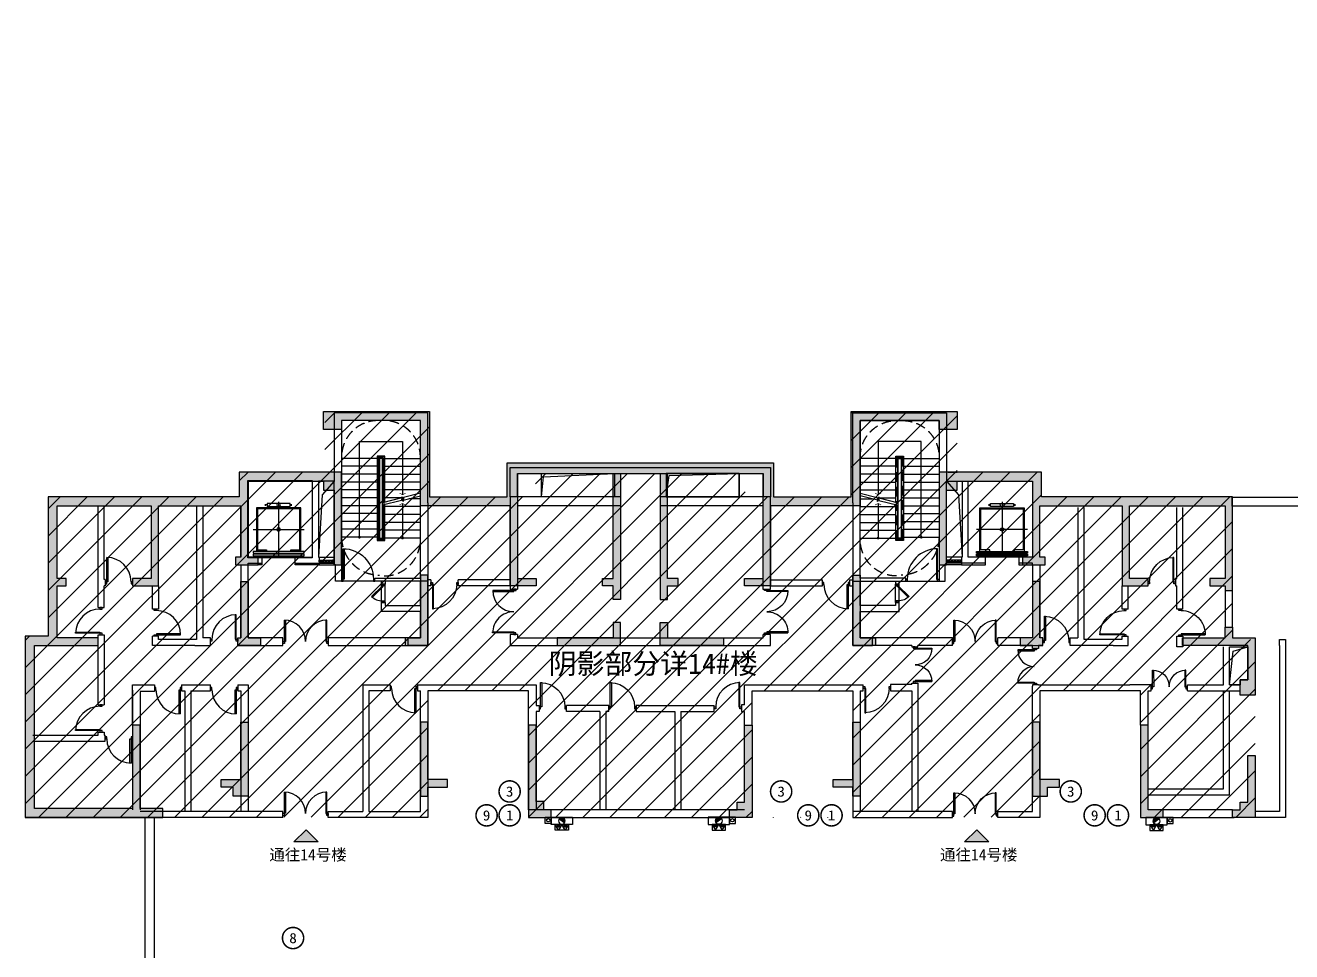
# Model space of a CAD drawing. Header units: millimetres. Extents: x -248992 to 1906102, y -24098 to 332602.
# Drawn here: x 745312 to 787112, y 196225 to 226800 of the extents above; entities that cross this region are included whole.
import ezdxf
from ezdxf.enums import TextEntityAlignment as Align

# ---------------------------------------------------------------- set-up
doc = ezdxf.new("R2010")
doc.units = ezdxf.units.MM
doc.header["$LTSCALE"] = 100
doc.linetypes.add('X-CORE-BF$0$HIDDEN2', pattern=[4.7625, 3.175, -1.5875])
doc.linetypes.add('X-CORE-BF$0$XG-14CORE-SF$0$X1-CORE-SF$0$HIDDEN2', pattern=[4.7625, 3.175, -1.5875])
for name, color, linetype in [('-ACO-TTLB', 153, 'Continuous'), ('14-HW-B1F$0$S-HATCH-S', 252, 'Continuous'), ('14-HW-B1F$0$xref(dwg引用图层)', 7, 'Continuous'), ('A-HATCH', 251, 'Continuous'), ('A-ROOM-IDEN', 31, 'Continuous'), ('A-WIND-IDEN', 244, 'Continuous'), ('A6-W-B1$0$S-WALL-S', 4, 'Continuous'), ('DIANJING$0$A-DOOR', 190, 'Continuous'), ('DIANJING$0$A-WALL', 2, 'Continuous'), ('DIANJING$0$XU-CORE-SF$0$XU-CORE-SF$0$A-STAIR', 142, 'Continuous'), ('TP-DK-1(xhs)$0$P-J-DIM-L', 70, 'Continuous'), ('TP-DK-1(xhs)$0$P-X-L', 240, 'Continuous'), ('TP-DK-1(xhs)$0$P-X-M', 2, 'Continuous'), ('TP-DK-1(xhs)$0$P-X-X', 1, 'Continuous'), ('X-BF-14$0$A-WALL', 2, 'Continuous'), ('X-BF-14$0$xref(dwg引用图层)', 7, 'Continuous'), ('X-BF-14$0$XU-CORE-1F-N$0$A-DOOR', 190, 'Continuous'), ('X-BF-14$0$XU-CORE-SF$0$A-DOOR', 190, 'Continuous'), ('X-BF-14$0$XU-CORE-SF$0$XU-CORE-SF$0$A-SILL', 135, 'Continuous'), ('X-CORE-BF$0$A-HOLE-FLOR', 242, 'Continuous'), ('X-CORE-BF$0$A-INDEX', 134, 'Continuous'), ('X-CORE-BF$0$A-RAIL', 55, 'Continuous'), ('X-CORE-BF$0$A-STAIR', 142, 'Continuous'), ('X-CORE-BF$0$A-WALL', 2, 'Continuous'), ('X-CORE-BF$0$XU-CORE-28F-1F$0$A-STAIR', 142, 'Continuous'), ('X-CORE-BF$0$XU-CORE-SF$0$A-EVTR', 193, 'Continuous'), ('X-CORE-BF$0$XU-CORE-SF$0$XU-CORE-SF$0$A-DOOR', 190, 'Continuous'), ('X-CORE-BF$0$XU-CORE-SF$0$XU-CORE-SF$0$A-SILL', 135, 'Continuous'), ('X-CORE-BF$0$XU-CORE-SF$0$XU-CORE-SF$0$A-STAIR', 142, 'Continuous'), ('X-CORE-BF$0$XU-CORE-SF$0$XU-CORE-SF$0$A-WIND', 126, 'Continuous'), ('xref(dwg引用图层)', 7, 'Continuous')]:
    doc.layers.add(name, color=color, linetype=linetype)
doc.layers.add('LVTRY', color=6, linetype='Continuous', lineweight=18)
doc.layers.add('PUB_TEXT', color=7, linetype='Continuous', lineweight=15)
doc.layers.add('X-CORE-BF$0$XG-14CORE-SF$0$X1-CORE-SF$0$-ACO-PLTW', color=220, linetype='X-CORE-BF$0$XG-14CORE-SF$0$X1-CORE-SF$0$HIDDEN2', plot=False)
doc.styles.add('-黑体', font='simhei.ttf')
doc.styles.add('华文细黑', font='STXIHEI.TTF')

# ---------------------------------------------------------------- blocks, each defined once
blk = doc.blocks.new('*U255')
at = {"linetype": 'ByBlock', "lineweight": -2}
for points in [[(86, 735), (85, 35), (50, 35), (51, 735)], [(1416, 734), (1415, 34), (1450, 34), (1451, 734)], [(0, 35), (50, 35), (50, -35), (0, -35)], [(1450, 34), (1500, 34), (1500, -36), (1450, -36)]]:
    blk.add_lwpolyline(points, close=True, dxfattribs=at)
for centre, start, end in [((50, 35), 359.9503, 89.9503), ((1450, 34), 89.9503, 179.9503)]:
    blk.add_arc(centre, 700, start, end, dxfattribs=at)
blk = doc.blocks.new('*U256')
at = {"color": 0, "linetype": 'ByBlock', "lineweight": -2}
for points in [[(-900, -35), (-850, -35), (-850, 35), (-900, 35)], [(-50, -35), (0, -35), (0, 35), (-50, 35)], [(-85, -835), (-85, -35), (-50, -35), (-50, -835)]]:
    blk.add_lwpolyline(points, close=True, dxfattribs=at)
blk.add_arc((-50, -35), 800, 180, 270, dxfattribs=at)
blk = doc.blocks.new('*U252')
at = {"color": 0, "linetype": 'ByBlock', "lineweight": -2}
for points in [[(-85, 835), (-85, 35), (-50, 35), (-50, 835)], [(-900, 35), (-850, 35), (-850, -35), (-900, -35)], [(-50, 35), (0, 35), (0, -35), (-50, -35)]]:
    blk.add_lwpolyline(points, close=True, dxfattribs=at)
blk.add_arc((-50, 35), 800, 90, 180, dxfattribs=at)
blk = doc.blocks.new('X-CORE-BF$0$XU-CORE-SF$0$A-EVTR-a')
for p, q in [((-430, 1700), (-430, 1750)), ((-380, 1725), (-430, 1725)), ((0, 1825), (0, 0)), ((380, 1725), (430, 1725)), ((430, 1700), (430, 1750)), ((844, 915), (-844, 915)), ((550, 0), (-550, 0))]:
    blk.add_line(p, q)
for points in [[(-380, 1775), (380, 1775), (380, 1675), (-380, 1675)], [(844, 190), (844, 130), (-844, 130), (-844, 190)], [(844, 100), (844, 40), (-844, 40), (-844, 100)]]:
    blk.add_lwpolyline(points, close=True)
for points in [[(-731, 190), (-731, 1625), (731, 1625), (731, 190)], [(-700, 245), (-700, 1595), (700, 1595), (700, 245)], [(-400, 245), (-700, 245)], [(-400, 190), (-400, 245)], [(700, 245), (400, 245)], [(400, 245), (400, 190)]]:
    blk.add_lwpolyline(points)
blk.add_circle((0, 1725), 60)
blk.add_ellipse((0, 915), major_axis=(-60.1, 0), ratio=0.918919, start_param=-1.570796, end_param=4.712389)
blk = doc.blocks.new('*U236')
for p, q in [((-25, 0), (-25, 490)), ((25, 0), (25, 490))]:
    blk.add_line(p, q)
for points in [[(25, 490), (-25, 490), (-25, 440), (25, 440)], [(25, 490), (-25, 490), (-25, 440), (25, 440)], [(22, 487), (-22, 487), (-22, 443), (22, 443)], [(22, 487), (-22, 487), (-22, 443), (22, 443)], [(16, 395), (13, 395), (13, 399), (-16, 445), (-16, 450), (-13, 450), (-13, 446), (16, 400), (16, 395)], [(25, 0), (-25, 0), (-25, 50), (25, 50)], [(25, 0), (-25, 0), (-25, 50), (25, 50)], [(22, 3), (-22, 3), (-22, 47), (22, 47)], [(22, 3), (-22, 3), (-22, 47), (22, 47)], [(16, 295), (13, 295), (13, 299), (-16, 345), (-16, 350), (-13, 350), (-13, 346), (16, 300), (16, 295)], [(16, 195), (13, 195), (13, 199), (-16, 245), (-16, 250), (-13, 250), (-13, 246), (16, 200), (16, 195)], [(16, 95), (13, 95), (13, 99), (-16, 145), (-16, 150), (-13, 150), (-13, 146), (16, 100), (16, 95)]]:
    blk.add_lwpolyline(points, close=True)
blk = doc.blocks.new('*U237')
at = {"color": 0, "linetype": 'ByBlock', "lineweight": -2}
for points in [[(-85, 1035), (-85, 35), (-50, 35), (-50, 1035)], [(-1100, 35), (-1050, 35), (-1050, -35), (-1100, -35)], [(-50, 35), (0, 35), (0, -35), (-50, -35)]]:
    blk.add_lwpolyline(points, close=True, dxfattribs=at)
blk.add_arc((-50, 35), 1000, 90, 180, dxfattribs=at)
blk = doc.blocks.new('*U234')
blk.add_line((0, 1146), (0, 0))
at = {"const_width": 20}
blk.add_lwpolyline([(-103, 1092), (0, 1146), (103, 1092)], dxfattribs=at)
at = {"const_width": 45}
blk.add_lwpolyline([(-6, -22, 1), (6, 22, 1)], format="xyb", close=True, dxfattribs=at)
blk = doc.blocks.new('*U235')
blk.add_lwpolyline([(0, 0), (0, 3158), (1425, 3158), (1425, 1402)])
at = {"const_width": 20}
blk.add_lwpolyline([(1528, 1456), (1425, 1402), (1322, 1456)], dxfattribs=at)
at = {"const_width": 45}
blk.add_lwpolyline([(-6, -22, 1), (6, 22, 1)], format="xyb", close=True, dxfattribs=at)
blk = doc.blocks.new('X-CORE-BF')
at = {"layer": 'X-CORE-BF$0$A-HOLE-FLOR'}
blk.add_lwpolyline([(10090, 11610), (9693, 11157), (9580, 9100)], dxfattribs=at)
at = {"layer": 'X-CORE-BF$0$A-INDEX'}
for points in [[(12940, 11208), (12380, 11068), (12371, 10942), (12332, 11097), (12322, 10971), (11690, 10813)], [(12329, 11055), (11690, 10896)], [(12374, 10984), (12940, 11126)]]:
    blk.add_lwpolyline(points, dxfattribs=at)
at = {"layer": 'X-CORE-BF$0$A-RAIL'}
for points in [[(11765, 10914), (11765, 12435), (11515, 12435), (11515, 9655), (11765, 9655), (11765, 10832)], [(11715, 10819), (11715, 9705), (11565, 9705), (11565, 12385), (11715, 12385), (11715, 10902)]]:
    blk.add_lwpolyline(points, dxfattribs=at)
at = {"layer": 'X-CORE-BF$0$A-STAIR'}
blk.add_lwpolyline([(11590, 12360), (11590, 9730), (11690, 9730), (11690, 12360)], close=True, dxfattribs=at)
at = {"layer": 'X-CORE-BF$0$A-STAIR', "linetype": 'X-CORE-BF$0$HIDDEN2'}
for centre, radius, start, end in [((11540, 12410), 1200, 89.7585, 182.388), ((11740, 12410), 1200, 357.612, 90.2415), ((11590, 9760), 1250, 180, 270), ((11740, 9680), 1200, 270, 1.6924)]:
    blk.add_arc(centre, radius, start, end, dxfattribs=at)
at = {"layer": 'X-CORE-BF$0$A-WALL'}
for p, q in [((12940, 13610), (10340, 13610)), ((10340, 13610), (10340, 8410)), ((12940, 8410), (12940, 13610)), ((9380, 11610), (7260, 11610)), ((7260, 11610), (7260, 9100)), ((9380, 9100), (9380, 11610)), ((10090, 11610), (9580, 11610)), ((9580, 11610), (9580, 9100)), ((10090, 9100), (10090, 11610)), ((13190, 10890), (13190, 8310)), ((7260, 9100), (7710, 9100)), ((7710, 8850), (7583, 8850)), ((7710, 9100), (7710, 8850)), ((8810, 8850), (8810, 9100)), ((8810, 9100), (9380, 9100)), ((9600, 8850), (8810, 8850)), ((9580, 9100), (9600, 9100)), ((9600, 9100), (9600, 8850)), ((10090, 8850), (10090, 9100)), ((10090, 9100), (10090, 9100)), ((10140, 8850), (10090, 8850)), ((10140, 8310), (10140, 8850)), ((10340, 8410), (10340, 8410)), ((10340, 8410), (10340, 8310)), ((11440, 8310), (11440, 8410)), ((11440, 8410), (12940, 8410)), ((13190, 8510), (13190, 8510)), ((13190, 8510), (13190, 8310)), ((10340, 8310), (10140, 8310)), ((11660, 8310), (11440, 8310)), ((11780, 8310), (11660, 8310)), ((11660, 8310), (11660, 8310)), ((13190, 8310), (11780, 8310)), ((11780, 8310), (11780, 8310))]:
    blk.add_line(p, q, dxfattribs=at)
for points in [[(13190, 10890), (13190, 13860), (10090, 13860), (10090, 11610)], [(7010, 9100), (7010, 10790)]]:
    blk.add_lwpolyline(points, dxfattribs=at)
at = {"layer": 'X-CORE-BF$0$XG-14CORE-SF$0$X1-CORE-SF$0$-ACO-PLTW'}
blk.add_lwpolyline([(11740, 12410), (11540, 12410), (11540, 9680), (11740, 9680)], close=True, dxfattribs=at)
at = {"layer": 'X-CORE-BF$0$XU-CORE-28F-1F$0$A-STAIR'}
for p, q in [((11715, 11580), (11690, 11580)), ((11715, 11320), (11690, 11320)), ((12940, 11580), (11765, 11580)), ((12940, 11320), (11765, 11320)), ((11715, 11060), (11690, 11060)), ((12329, 11060), (11765, 11060)), ((12380, 11060), (12341, 11060)), ((12940, 11030), (12557, 11030)), ((11715, 10770), (11690, 10770)), ((11715, 10510), (11690, 10510)), ((12940, 10770), (11765, 10770)), ((12940, 10510), (11765, 10510)), ((11715, 10250), (11690, 10250)), ((12940, 10250), (11765, 10250)), ((11715, 9990), (11690, 9990)), ((11715, 9730), (11690, 9730)), ((12940, 9990), (11765, 9990)), ((12940, 9730), (11765, 9730))]:
    blk.add_line(p, q, dxfattribs=at)
for points in [[(11515, 12360), (10340, 12360)], [(11590, 12360), (11565, 12360)], [(11690, 12360), (11715, 12360)], [(11765, 12360), (12940, 12360)], [(11515, 12100), (10340, 12100)], [(11515, 11840), (10340, 11840)], [(11590, 12100), (11565, 12100)], [(11590, 11840), (11565, 11840)], [(11690, 12100), (11715, 12100)], [(11690, 11840), (11715, 11840)], [(11765, 12100), (12940, 12100)], [(11765, 11840), (12940, 11840)], [(11515, 11580), (10340, 11580)], [(11515, 11320), (10340, 11320)], [(11590, 11580), (11565, 11580)], [(11590, 11320), (11565, 11320)], [(11515, 11060), (10340, 11060)], [(11590, 11060), (11565, 11060)], [(11515, 10800), (10340, 10800)], [(11515, 10540), (10340, 10540)], [(11590, 10800), (11565, 10800)], [(11590, 10540), (11565, 10540)], [(11515, 10280), (10340, 10280)], [(11590, 10280), (11565, 10280)], [(11515, 10020), (10340, 10020)], [(11515, 9760), (10340, 9760)], [(11590, 10020), (11565, 10020)], [(11590, 9760), (11565, 9760)]]:
    blk.add_lwpolyline(points, dxfattribs=at)
at = {"layer": 'X-CORE-BF$0$XU-CORE-SF$0$XU-CORE-SF$0$A-SILL'}
for points in [[(9600, 9100), (10090, 9100)], [(9600, 8850), (10090, 8850)]]:
    blk.add_lwpolyline(points, dxfattribs=at)
at = {"layer": 'X-CORE-BF$0$XU-CORE-SF$0$XU-CORE-SF$0$A-STAIR'}
blk.add_lwpolyline([(11440, 8310), (10340, 8310)], dxfattribs=at)
at = {"layer": 'X-CORE-BF$0$A-INDEX'}
blk.add_blockref('*U235', (10927, 9760), dxfattribs=at)
at = {"layer": 'X-CORE-BF$0$A-INDEX', "xscale": -1}
blk.add_blockref('*U234', (12352, 9730), dxfattribs=at)
at = {"layer": 'X-CORE-BF$0$XU-CORE-SF$0$A-EVTR', "xscale": -1}
blk.add_blockref('X-CORE-BF$0$XU-CORE-SF$0$A-EVTR-a', (8260, 9100), dxfattribs=at)
at = {"layer": 'X-CORE-BF$0$XU-CORE-SF$0$XU-CORE-SF$0$A-DOOR', "extrusion": (0, 0, -1), "zscale": -1}
blk.add_blockref('*U237', (-10340, 8345), dxfattribs=at)
at = {"layer": 'X-CORE-BF$0$XU-CORE-SF$0$XU-CORE-SF$0$A-WIND', "rotation": 270}
blk.add_blockref('*U236', (9600, 8973), dxfattribs=at)
blk = doc.blocks.new('*U253')
at = {"linetype": 'ByBlock', "lineweight": -2}
for points in [[(0, -35), (50, -35), (50, 35), (0, 35)], [(1450, -36), (1500, -36), (1500, 34), (1450, 34)], [(84, -735), (85, -35), (50, -35), (49, -735)], [(1414, -736), (1415, -36), (1450, -36), (1449, -736)]]:
    blk.add_lwpolyline(points, close=True, dxfattribs=at)
for centre, start, end in [((50, -35), 269.9503, 359.9503), ((1450, -36), 179.9503, 269.9503)]:
    blk.add_arc(centre, 700, start, end, dxfattribs=at)
blk = doc.blocks.new('*U254')
at = {"color": 0, "linetype": 'ByBlock', "lineweight": -2}
for points in [[(-900, -35), (-850, -35), (-850, 35), (-900, 35)], [(-50, -35), (0, -35), (0, 35), (-50, 35)], [(-85, -835), (-85, -35), (-50, -35), (-50, -835)]]:
    blk.add_lwpolyline(points, close=True, dxfattribs=at)
blk.add_arc((-50, -35), 800, 180, 270, dxfattribs=at)
blk = doc.blocks.new('*U258')
at = {"color": 0, "linetype": 'ByBlock', "lineweight": -2}
for points in [[(85, 835), (85, 35), (50, 35), (50, 835)], [(50, 35), (0, 35), (0, -35), (50, -35)], [(900, 35), (850, 35), (850, -35), (900, -35)]]:
    blk.add_lwpolyline(points, close=True, dxfattribs=at)
blk.add_arc((50, 35), 800, 360, 90, dxfattribs=at)
blk = doc.blocks.new('*U257')
at = {"linetype": 'ByBlock', "lineweight": -2}
for points in [[(86, 585), (85, 35), (50, 35), (51, 585)], [(1116, 584), (1115, 34), (1150, 34), (1151, 584)], [(0, 35), (50, 35), (50, -35), (0, -35)], [(1150, 34), (1200, 34), (1200, -36), (1150, -36)]]:
    blk.add_lwpolyline(points, close=True, dxfattribs=at)
for centre, start, end in [((50, 35), 359.9503, 89.9503), ((1150, 34), 89.9503, 179.9503)]:
    blk.add_arc(centre, 550, start, end, dxfattribs=at)
blk = doc.blocks.new('*U261')
at = {"linetype": 'ByBlock', "lineweight": -2}
for points in [[(-600, 35), (-550, 35), (-550, -35), (-600, -35)], [(-428, 364), (-75, 10), (-50, 35), (-404, 389)], [(-50, 35), (0, 35), (0, -35), (-50, -35)]]:
    blk.add_lwpolyline(points, close=True, dxfattribs=at)
blk.add_arc((-50, 35), 500, 135, 180, dxfattribs=at)
blk = doc.blocks.new('DIANJING')
at = {"layer": 'DIANJING$0$A-WALL'}
for p, q in [((13190, 8510), (13190, 8510)), ((13190, 8510), (13190, 6190)), ((11660, 8310), (11540, 8310)), ((11660, 8210), (11660, 8310)), ((11780, 8210), (11660, 8210)), ((12940, 8310), (11780, 8310)), ((11780, 8310), (11780, 8210)), ((12940, 7510), (12940, 8310)), ((11660, 7310), (11660, 7610)), ((11660, 7610), (11780, 7610)), ((11780, 7610), (11780, 7510)), ((11780, 7310), (11660, 7310)), ((11780, 7510), (12940, 7510)), ((12940, 7310), (11780, 7310)), ((11780, 7310), (11780, 7310)), ((12940, 6440), (12940, 7310)), ((12540, 6430), (12540, 6440)), ((12540, 6440), (12940, 6440)), ((12540, 6190), (12540, 6430)), ((12540, 6430), (12540, 6430)), ((13190, 6190), (12540, 6190))]:
    blk.add_line(p, q, dxfattribs=at)
at = {"layer": 'DIANJING$0$XU-CORE-SF$0$XU-CORE-SF$0$A-STAIR'}
for points in [[(11660, 7610), (11660, 8210)], [(11780, 7610), (11780, 8210)]]:
    blk.add_lwpolyline(points, dxfattribs=at)
at = {"layer": 'DIANJING$0$A-DOOR', "rotation": 90}
blk.add_blockref('*U261', (11720, 8210), dxfattribs=at)
blk = doc.blocks.new('X-BF-14')
at = {"layer": 'X-BF-14$0$A-WALL'}
for p, q in [((5555, 6389), (5492, 6389)), ((6010, 6440), (5755, 6440)), ((6010, 6190), (6010, 6440)), ((34845, 6390), (35808, 6390)), ((5492, 6190), (6010, 6190)), ((35808, 6190), (34390, 6190)), ((27560, 4693), (27560, 4890))]:
    blk.add_line(p, q, dxfattribs=at)
for points in [[(15900, 11090), (15900, 12060), (24500, 12060), (24500, 11090)], [(16150, 11090), (16150, 11860), (24250, 11860), (24250, 11090)], [(16940, 11090), (16940, 11860), (23460, 11860), (23460, 11090)], [(19550, 11090), (15900, 11090), (15900, 8050), (16151, 8050)], [(24249, 8050), (24500, 8050), (24500, 11090), (20850, 11090)], [(2300, 7440), (2300, 10790)], [(2500, 8360), (2500, 10790)], [(5555, 10790), (5555, 6389)], [(5755, 10790), (5755, 6440)], [(19550, 10790), (16150, 10790), (16150, 8050)], [(24250, 8050), (24250, 10790), (20850, 10790)], [(34645, 10740), (34645, 6440)], [(34845, 10740), (34845, 6390)], [(37910, 8400), (37910, 10740)], [(38110, 7390), (38110, 10740)], [(7010, 8850), (7010, 6440)], [(7010, 6190), (7010, 6190), (8400, 6190), (8400, 6440), (7260, 6440), (7260, 8850)], [(7260, 8850), (7260, 8900), (7710, 8900)], [(8810, 8900), (9600, 8900)], [(31590, 8900), (30800, 8900)], [(33140, 8850), (33140, 6440), (32000, 6440)], [(33140, 8850), (33140, 8900), (32690, 8900)], [(33390, 8850), (33390, 6440)], [(37860, 8400), (37860, 8150), (37910, 8150)], [(37860, 8400), (37910, 8400)], [(2540, 8360), (2540, 8160), (2500, 8160)], [(2540, 8360), (2500, 8360)], [(2500, 7440), (2500, 8160)], [(4300, 8150), (4300, 7390), (4100, 7390)], [(4100, 7390), (4100, 8150)], [(13290, 8350), (13190, 8350)], [(13290, 8350), (13290, 8150), (13190, 8150)], [(15900, 8150), (14190, 8150), (14190, 8350)], [(15900, 8350), (14190, 8350)], [(24500, 8150), (26210, 8150), (26210, 8350)], [(24500, 8350), (26210, 8350)], [(27110, 8350), (27110, 8150), (27210, 8150)], [(27110, 8350), (27210, 8350)], [(36300, 7390), (36100, 7390), (36100, 8150)], [(36300, 7390), (36300, 8150)], [(37910, 7390), (37910, 8150)], [(39500, 8000), (39500, 6790)], [(39750, 6790), (39750, 8000)], [(2300, 7440), (2500, 7440)], [(38110, 7390), (37910, 7390)], [(2300, 4230), (2300, 6540), (2500, 6540), (2500, 4230)], [(5492, 6389), (4300, 6389), (4300, 6490), (4100, 6490)], [(5492, 6190), (4100, 6190), (4100, 6490)], [(6910, 6190), (6910, 6440)], [(6910, 6440), (7010, 6440)], [(12540, 6440), (9900, 6440), (9900, 6190), (12540, 6190)], [(16150, 6550), (15900, 6550), (15900, 6190), (24500, 6190), (24500, 6550), (24250, 6550)], [(16150, 6550), (16150, 6440), (24250, 6440), (24250, 6550)], [(30499, 6440), (27860, 6440)], [(30499, 6190), (30499, 6440)], [(32000, 6190), (32000, 6440)], [(33490, 6440), (33390, 6440)], [(33490, 6190), (33490, 6440)], [(34390, 6190), (34390, 6440), (34645, 6440)], [(35808, 6390), (36100, 6390), (36100, 6490), (36300, 6490)], [(35808, 6190), (36300, 6190), (36300, 6490)], [(38110, 6140), (37910, 6140), (37910, 6490), (38110, 6490), (38110, 6140)], [(41300, 6180), (41300, 6380), (41500, 6380), (41500, 510), (40500, 510)], [(6910, 6190), (7060, 6190)], [(29160, 6190), (27860, 6190)], [(29160, 6190), (29160, 6143), (29360, 6143), (29360, 6190)], [(30499, 6190), (29360, 6190)], [(33140, 6190), (32000, 6190)], [(33340, 6190), (33340, 6090), (33140, 6090), (33140, 6190)], [(33490, 6190), (33340, 6190)], [(33390, 6190), (33390, 6190), (33340, 6190)], [(39450, 4890), (39450, 6140)], [(39650, 4890), (39650, 6140)], [(41300, 6180), (41300, 6180), (41300, 710), (40500, 710)], [(3440, 4890), (4160, 4890)], [(3440, 3560), (3440, 4890), (4160, 4890), (4160, 4670), (3690, 4670), (3690, 3560)], [(3440, 4710), (3440, 760)], [(3690, 4670), (3690, 760)], [(5060, 4890), (5060, 4690), (5160, 4690)], [(5060, 4890), (6010, 4890)], [(5160, 4690), (5160, 710)], [(5360, 4690), (6010, 4690), (6010, 4890)], [(5360, 4690), (5360, 710)], [(6910, 4890), (6910, 4690), (7010, 4690), (7010, 710)], [(6910, 4890), (7260, 4890), (7260, 710)], [(16510, 760), (16510, 4690), (13190, 4690), (13190, 510), (9900, 510), (9900, 710), (11040, 710)], [(11040, 4890), (11040, 710)], [(11040, 4890), (11940, 4890), (11940, 4690), (11239, 4690), (11239, 710)], [(11239, 710), (12940, 710), (12940, 4690)], [(12840, 4890), (12840, 4690), (12940, 4690)], [(12840, 4890), (16760, 4890), (16760, 4207), (16860, 4207), (16860, 4007), (16760, 4007), (16760, 760)], [(23640, 4223), (23640, 4890), (27560, 4890)], [(23890, 3560), (23890, 4693), (27210, 4693)], [(27210, 4693), (27210, 510), (30500, 510), (30500, 710), (27210, 710)], [(27460, 4693), (27460, 710)], [(27460, 4693), (27560, 4693)], [(29160, 4893), (28460, 4893), (28460, 4693), (29160, 4693), (29160, 710)], [(29160, 4893), (29160, 4943), (29360, 4943), (29360, 4893)], [(29360, 4893), (29360, 710)], [(36363, 4690), (36363, 4690), (33390, 4690), (33390, 510), (32000, 510), (32000, 710), (33140, 710), (33140, 4840)], [(33340, 4890), (33340, 4890), (33140, 4890), (33140, 4840)], [(33340, 4890), (36363, 4890)], [(36960, 3560), (36960, 4690), (37060, 4690), (37060, 4890), (36363, 4890), (36363, 4890)], [(36710, 4690), (36363, 4690)], [(36710, 3560), (36710, 4690)], [(36960, 1260), (39650, 1260), (39650, 4690)], [(36960, 1460), (39450, 1460), (39450, 4690)], [(38260, 4690), (38260, 4890), (39450, 4890)], [(38260, 4690), (40000, 4690)], [(39650, 4890), (40000, 4890)], [(2300, 4230), (2500, 4230)], [(19160, 4007), (19160, 4207), (17760, 4207)], [(18860, 4007), (17760, 4007), (17760, 4207)], [(20168, 4207), (20060, 4207), (20060, 4007)], [(20168, 4207), (22640, 4207)], [(21540, 4007), (22640, 4007), (22640, 4207)], [(23640, 4223), (23540, 4223), (23540, 4003), (23640, 4003)], [(18860, 4007), (18860, 760)], [(19060, 4007), (19060, 760)], [(19160, 4007), (19060, 4007)], [(20060, 4007), (21340, 4007)], [(21340, 4007), (21340, 760)], [(21540, 4007), (21540, 760)], [(23640, 3560), (23640, 4003)], [(150, 3230), (2300, 3230)], [(150, 3030), (2540, 3030), (2540, 3230)], [(2300, 3230), (2300, 3330), (2500, 3330), (2500, 3230)], [(2500, 3230), (2540, 3230)], [(8400, 510), (-100, 510)], [(8400, 510), (8400, 710), (3690, 710)], [(23640, 760), (16510, 760)], [(17260, 510), (23140, 510)], [(37460, 510), (39800, 510)], [(39750, 760), (37461, 760)]]:
    blk.add_lwpolyline(points, dxfattribs=at)
at = {"layer": 'X-BF-14$0$A-WALL', "color": 1, "linetype": 'ByBlock'}
for points in [[(16940, 11860), (19350, 11860), (19350, 11090), (16940, 11090)], [(23460, 11860), (21050, 11860), (21050, 11090), (23460, 11090)], [(39650, 6140), (40250, 6140), (40250, 5050), (40000, 5050), (40000, 4890), (39650, 4890)]]:
    blk.add_lwpolyline(points, close=True, dxfattribs=at)
for points in [[(16940, 11090), (17002, 11756), (19350, 11860)], [(21050, 11090), (21156, 11801), (23460, 11860)], [(39650, 4890), (39774, 5994), (40250, 6140)]]:
    blk.add_lwpolyline(points, dxfattribs=at)
at = {"layer": 'X-BF-14$0$XU-CORE-SF$0$XU-CORE-SF$0$A-SILL'}
for points in [[(9600, 8900), (10090, 8900)], [(30800, 8900), (30310, 8900)]]:
    blk.add_lwpolyline(points, dxfattribs=at)
at = {"layer": 'X-BF-14$0$xref(dwg引用图层)'}
for name in ['X-CORE-BF', 'DIANJING']:
    blk.add_blockref(name, (0, 0), dxfattribs=at)
at = {"layer": 'X-BF-14$0$xref(dwg引用图层)', "xscale": -1}
blk.add_blockref('X-CORE-BF', (40400, 0), dxfattribs=at)
at = {"layer": 'X-BF-14$0$xref(dwg引用图层)', "xscale": -1, "rotation": 359.9999996203618}
blk.add_blockref('DIANJING', (40400, 0), dxfattribs=at)
at = {"layer": 'X-BF-14$0$XU-CORE-1F-N$0$A-DOOR'}
for name, p, rotation in [('*U253', (16062, 8050), 269.9999975308039), ('*U257', (33240, 4890), 90)]:
    blk.add_blockref(name, p, dxfattribs=dict(at, rotation=rotation))
at = {"layer": 'X-BF-14$0$XU-CORE-1F-N$0$A-DOOR', "xscale": -1}
for name, p, rotation in [('*U253', (24338, 8050), 90), ('*U257', (29240, 4943), 270)]:
    blk.add_blockref(name, p, dxfattribs=dict(at, rotation=rotation))
at = {"layer": 'X-BF-14$0$XU-CORE-1F-N$0$A-DOOR'}
for p in [(8400, 6288), (8400, 611)]:
    blk.add_blockref('*U255', p, dxfattribs=at)
at = {"layer": 'X-BF-14$0$XU-CORE-1F-N$0$A-DOOR', "xscale": -1}
for name, p in [('*U255', (32000, 6288)), ('*U257', (38260, 4791)), ('*U255', (32000, 593))]:
    blk.add_blockref(name, p, dxfattribs=at)
at = {"layer": 'X-BF-14$0$XU-CORE-SF$0$A-DOOR', "extrusion": (0, 0, -1), "xscale": -1, "zscale": -1}
for name, p in [('*U258', (-2540, 8255)), ('*U254', (-27110, 8234)), ('*U252', (-6910, 6365)), ('*U256', (-5060, 4762)), ('*U256', (-6910, 4762)), ('*U256', (-12840, 4799)), ('*U252', (-23540, 4126)), ('*U256', (-3440, 3140))]:
    blk.add_blockref(name, p, dxfattribs=at)
at = {"layer": 'X-BF-14$0$XU-CORE-SF$0$A-DOOR', "extrusion": (0, 0, -1), "zscale": -1}
for name, p in [('*U258', (-37860, 8255)), ('*U254', (-13290, 8234)), ('*U252', (-33490, 6315)), ('*U252', (-16860, 4126)), ('*U252', (-19160, 4126)), ('*U256', (-27560, 4802))]:
    blk.add_blockref(name, p, dxfattribs=at)
at = {"layer": 'X-BF-14$0$XU-CORE-SF$0$A-DOOR', "extrusion": (0, 0, -1), "xscale": -1, "zscale": -1, "rotation": 90}
for name, p in [('*U256', (-2396, 6540)), ('*U252', (-4190, 6490)), ('*U256', (-2396, 3330))]:
    blk.add_blockref(name, p, dxfattribs=at)
at = {"layer": 'X-BF-14$0$XU-CORE-SF$0$A-DOOR', "extrusion": (0, 0, -1), "zscale": -1, "rotation": 270}
for name, p in [('*U252', (-36206, 6490)), ('*U256', (-38014, 6490))]:
    blk.add_blockref(name, p, dxfattribs=at)
blk = doc.blocks.new('14#-W-B1F')
at = {"color": 0, "linetype": 'ByBlock', "lineweight": -2}
for p, q in [((9740, 13910), (13240, 13910)), ((9740, 13310), (9740, 13910)), ((13240, 13910), (13240, 13295)), ((27160, 11090), (27160, 13910)), ((27160, 13910), (27460, 13910)), ((27460, 13910), (30660, 13910)), ((30660, 13910), (30660, 13310)), ((10340, 13610), (10340, 13310)), ((12940, 13610), (10340, 13610)), ((12940, 13510), (12940, 13610)), ((12940, 10790), (12940, 13510)), ((27460, 13610), (27460, 10790)), ((30060, 13610), (27460, 13610)), ((30060, 13310), (30060, 13610)), ((10340, 13310), (9740, 13310)), ((13240, 13295), (13240, 11090)), ((13240, 13295), (13240, 13295)), ((30660, 13310), (30060, 13310)), ((15800, 11090), (15800, 12210)), ((15800, 12210), (24600, 12210)), ((24600, 12210), (24600, 11090)), ((16150, 11860), (19300, 11860)), ((16150, 11860), (16150, 8400)), ((19300, 8400), (19300, 11860)), ((19550, 11860), (20850, 11860)), ((19550, 11860), (19550, 8150)), ((20850, 11860), (20850, 8150)), ((21100, 11860), (24250, 11860)), ((21100, 8400), (21100, 11860)), ((24250, 8400), (24250, 11860)), ((30360, 11910), (30660, 11910)), ((13240, 11090), (15450, 11090)), ((15450, 11090), (15800, 11090)), ((24600, 11090), (27160, 11090)), ((15900, 10790), (12940, 10790)), ((15900, 8150), (15900, 10790)), ((24500, 10790), (24500, 8150)), ((27460, 10790), (24500, 10790)), ((16150, 8400), (16760, 8400)), ((16760, 8400), (16760, 8150)), ((18950, 8400), (19300, 8400)), ((18950, 8150), (18950, 8400)), ((21450, 8400), (21100, 8400)), ((21450, 8150), (21450, 8400)), ((23640, 8400), (24250, 8400)), ((23640, 8150), (23640, 8400)), ((16760, 8150), (15900, 8150)), ((19300, 8150), (18950, 8150)), ((19300, 7700), (19300, 8150)), ((19550, 8150), (19550, 7700)), ((20850, 8150), (20850, 7700)), ((21100, 8150), (21450, 8150)), ((21100, 7700), (21100, 8150)), ((24500, 8150), (23640, 8150)), ((39750, 8150), (39750, 8150)), ((19550, 7700), (19300, 7700)), ((20850, 7700), (21100, 7700)), ((-50, 6490), (-50, 6490)), ((40300, 5050), (40300, 5050)), ((37200, 510), (37200, 510))]:
    blk.add_line(p, q, dxfattribs=at)
for points in [[(9740, 11610), (9740, 11310), (10090, 11310), (10090, 8850), (10340, 8850), (10340, 11910), (6960, 11910), (6960, 11090), (650, 11090), (650, 6490), (-100, 6490), (-100, 510), (4440, 510), (4440, 810), (3690, 810), (3690, 3560), (3440, 3560), (3440, 810), (200, 810), (200, 6190), (250, 6190), (250, 6190), (2300, 6190), (2300, 6440), (950, 6440), (950, 8150), (1250, 8150), (1250, 8400), (950, 8400), (950, 10790), (4050, 10790), (4050, 8400), (3440, 8400), (3440, 8150), (4300, 8150), (4300, 10790), (7010, 10790), (7010, 9100), (6833, 9100), (6833, 8850), (7583, 8850), (7583, 9100), (7260, 9100), (7260, 11610), (9740, 11610)], [(36350, 10790), (39500, 10790), (39500, 8400), (39000, 8400), (39000, 8150), (39500, 8150), (39500, 8000), (39750, 8000), (39750, 9250), (39750, 11090), (36350, 11090), (33440, 11090), (33440, 11910), (30060, 11910), (30060, 8850), (30310, 8850), (30310, 11310), (30660, 11310), (30660, 11610), (33140, 11610), (33140, 9100), (32817, 9100), (32817, 8850), (33340, 8850), (33567, 8850), (33567, 9100), (33390, 9100), (33390, 10790), (36100, 10790), (36100, 8150), (36960, 8150), (36960, 8400), (36350, 8400), (36350, 10790)], [(40500, 5050), (40500, 5050), (40500, 4550), (40000, 4550), (40000, 5050), (40250, 5050), (40250, 6190), (38100, 6190), (38100, 6440), (39500, 6440), (39500, 6790), (39750, 6790), (39750, 6440), (40500, 6440), (40500, 4740), (40500, 4740)], [(16510, 510), (17260, 510), (17260, 760), (17010, 760), (17010, 1035), (16760, 1035), (16760, 3560), (16510, 3560), (16510, 810)], [(27460, 1210), (27210, 1210), (27210, 1510), (26560, 1510), (26560, 1760), (27210, 1760), (27210, 3660), (27460, 3660), (27460, 1210)], [(40500, 2060), (40500, 560), (40500, 510), (39750, 510), (39750, 760), (40000, 760), (40000, 1010), (40250, 1010), (40250, 2560), (40500, 2560), (40500, 2060)], [(16510, 1035), (16510, 510), (17010, 510)], [(23890, 1010), (23891, 1010), (23891, 510), (23392, 510)], [(40500, 1010), (40500, 510), (40000, 510)]]:
    blk.add_lwpolyline(points, dxfattribs=at)
for points in [[(13190, 8510), (12940, 8510), (12940, 6440), (12440, 6440), (12440, 6190), (13190, 6190)], [(27210, 8510), (27460, 8510), (27460, 6440), (27960, 6440), (27960, 6190), (27210, 6190)], [(6910, 6190), (6910, 6440), (7010, 6440), (7010, 8300), (7260, 8300), (7260, 6440), (7660, 6440), (7660, 6190), (7060, 6190)], [(33490, 6190), (33490, 6440), (33390, 6440), (33390, 8300), (33140, 8300), (33140, 6440), (32740, 6440), (32740, 6190), (33340, 6190)], [(19300, 6440), (17450, 6440), (17450, 6190), (19550, 6190), (19550, 6940), (19300, 6940)], [(21100, 6440), (22950, 6440), (22950, 6190), (20850, 6190), (20850, 6940), (21100, 6940)], [(7260, 1210), (6760, 1210), (6760, 1510), (6360, 1510), (6360, 1760), (7010, 1760), (7010, 3660), (7260, 3660), (7260, 1710)], [(13190, 1510), (13840, 1510), (13840, 1760), (13190, 1760), (13190, 3660), (12940, 3660), (12940, 1210), (13190, 1210)], [(23392, 760), (23392, 1010), (23640, 1010), (23640, 3560), (23890, 3560), (23891, 510), (23140, 510), (23140, 760)], [(33640, 1510), (34040, 1510), (34040, 1760), (33390, 1760), (33390, 3660), (33140, 3660), (33140, 1710), (33140, 1210), (33640, 1210)], [(37461, 510), (37461, 760), (36960, 760), (36960, 3560), (36710, 3560), (36711, 510)]]:
    blk.add_lwpolyline(points, close=True, dxfattribs=at)
blk = doc.blocks.new('14-HW-B1F')
at = {"layer": '14-HW-B1F$0$S-HATCH-S'}
h = blk.add_hatch(color=256, dxfattribs=at)
h.dxf.hatch_style = 1
h.paths.add_polyline_path([(18950, 8150), (18950, 8400), (19300, 8400), (19300, 11860), (16150, 11860), (16150, 8400), (16760, 8400), (16760, 8150), (15900, 8150), (15900, 10790), (12940, 10790), (12940, 13510), (12940, 13610), (10340, 13610), (10340, 13310), (9740, 13310), (9740, 13910), (13240, 13910), (13240, 13295), (13240, 13295), (13240, 11090), (15450, 11090), (15800, 11090), (15800, 12210), (24600, 12210), (24600, 11090), (27160, 11090), (27160, 13910), (27460, 13910), (30660, 13910), (30660, 13310), (30060, 13310), (30060, 13610), (27460, 13610), (27460, 10790), (24500, 10790), (24500, 8150), (23640, 8150), (23640, 8400), (24250, 8400), (24250, 11860), (21100, 11860), (21100, 8400), (21450, 8400), (21450, 8150), (21100, 8150), (21100, 7700), (20850, 7700), (20850, 8150), (20850, 11860), (19550, 11860), (19550, 8150), (19550, 7700), (19300, 7700), (19300, 8150)])
for points in [[(3690, 3560), (3440, 3560), (3440, 810), (200, 810), (200, 6190), (250, 6190), (250, 6190), (2300, 6190), (2300, 6440), (950, 6440), (950, 8150), (1250, 8150), (1250, 8400), (950, 8400), (950, 10790), (4050, 10790), (4050, 8400), (3440, 8400), (3440, 8150), (4300, 8150), (4300, 10790), (7010, 10790), (7010, 9100), (6833, 9100), (6833, 8850), (7583, 8850), (7583, 9100), (7260, 9100), (7260, 11610), (9740, 11610), (9740, 11310), (10090, 11310), (10090, 8850), (10340, 8850), (10340, 11910), (6960, 11910), (6960, 11090), (650, 11090), (650, 6490), (-100, 6490), (-100, 510), (4440, 510), (4440, 810), (3690, 810)], [(7260, 8300), (7010, 8300), (7010, 6440), (6910, 6440), (6910, 6190), (7060, 6190), (7660, 6190), (7660, 6440), (7260, 6440)], [(7260, 1710), (7260, 3660), (7010, 3660), (7010, 1760), (6360, 1760), (6360, 1510), (6760, 1510), (6760, 1210), (7260, 1210)], [(33390, 3660), (33140, 3660), (33140, 1710), (33140, 1210), (33640, 1210), (33640, 1510), (34040, 1510), (34040, 1760), (33390, 1760)]]:
    blk.add_hatch(color=256, dxfattribs=at).paths.add_polyline_path(points)
h = blk.add_hatch(color=256, dxfattribs=at)
h.dxf.hatch_style = 1
h.paths.add_polyline_path([(33440, 11910), (30060, 11910), (30060, 8850), (30310, 8850), (30310, 11310), (30660, 11310), (30660, 11610), (33140, 11610), (33140, 9100), (32817, 9100), (32817, 8850), (33340, 8850), (33567, 8850), (33567, 9100), (33390, 9100), (33390, 10790), (36100, 10790), (36100, 8150), (36960, 8150), (36960, 8400), (36350, 8400), (36350, 10790), (39500, 10790), (39500, 8400), (39000, 8400), (39000, 8150), (39500, 8150), (39500, 8000), (39750, 8000), (39750, 9250), (39750, 11090), (36350, 11090), (33440, 11090)])
h = blk.add_hatch(color=256, dxfattribs=at)
h.dxf.hatch_style = 1
h.paths.add_polyline_path([(13190, 8510), (12940, 8510), (12940, 6440), (12440, 6440), (12440, 6190), (13190, 6190)])
h = blk.add_hatch(color=256, dxfattribs=at)
h.dxf.hatch_style = 1
h.paths.add_polyline_path([(27210, 8510), (27460, 8510), (27460, 6440), (27960, 6440), (27960, 6190), (27210, 6190)])
h = blk.add_hatch(color=256, dxfattribs=at)
h.dxf.hatch_style = 1
h.paths.add_polyline_path([(33490, 6190), (33490, 6440), (33390, 6440), (33390, 8300), (33140, 8300), (33140, 6440), (32740, 6440), (32740, 6190), (33340, 6190)], flags=17)
h = blk.add_hatch(color=256, dxfattribs=at)
h.dxf.hatch_style = 1
h.paths.add_polyline_path([(19300, 6440), (17450, 6440), (17450, 6190), (19550, 6190), (19550, 6940), (19300, 6940)], flags=17)
h = blk.add_hatch(color=256, dxfattribs=at)
h.dxf.hatch_style = 1
h.paths.add_polyline_path([(21100, 6440), (22950, 6440), (22950, 6190), (20850, 6190), (20850, 6940), (21100, 6940)], flags=17)
h = blk.add_hatch(color=256, dxfattribs=at)
h.dxf.hatch_style = 1
h.paths.add_polyline_path([(40500, 6440), (39750, 6440), (39750, 6790), (39500, 6790), (39500, 6440), (38100, 6440), (38100, 6190), (40250, 6190), (40250, 5050), (40000, 5050), (40000, 4550), (40500, 4550), (40500, 5050)])
h = blk.add_hatch(color=256, dxfattribs=at)
h.dxf.hatch_style = 1
h.paths.add_polyline_path([(13190, 1510), (13840, 1510), (13840, 1760), (13190, 1760), (13190, 3660), (12940, 3660), (12940, 1210), (13190, 1210)])
h = blk.add_hatch(color=256, dxfattribs=at)
h.dxf.hatch_style = 1
h.paths.add_polyline_path([(16760, 3560), (16510, 3560), (16510, 810), (16510, 510), (17010, 510), (17260, 510), (17260, 760), (17010, 760), (17010, 1035), (16760, 1035)])
h = blk.add_hatch(color=256, dxfattribs=at)
h.dxf.hatch_style = 1
h.paths.add_polyline_path([(23392, 760), (23392, 1010), (23640, 1010), (23640, 3560), (23890, 3560), (23891, 510), (23140, 510), (23140, 760)], flags=17)
h = blk.add_hatch(color=256, dxfattribs=at)
h.dxf.hatch_style = 1
h.paths.add_polyline_path([(27460, 3660), (27210, 3660), (27210, 1760), (26560, 1760), (26560, 1510), (27210, 1510), (27210, 1210), (27460, 1210)])
h = blk.add_hatch(color=256, dxfattribs=at)
h.dxf.hatch_style = 1
h.paths.add_polyline_path([(37461, 510), (37461, 760), (36960, 760), (36960, 3560), (36710, 3560), (36711, 510)], flags=17)
h = blk.add_hatch(color=256, dxfattribs=at)
h.dxf.hatch_style = 1
h.paths.add_polyline_path([(40500, 2560), (40250, 2560), (40250, 1010), (40000, 1010), (40000, 760), (39750, 760), (39750, 510), (40500, 510), (40500, 560), (40500, 2060)])
at = {"layer": '14-HW-B1F$0$xref(dwg引用图层)'}
blk.add_blockref('14#-W-B1F', (0, 0), dxfattribs=at)
blk = doc.blocks.new('BF1')
at = {"layer": 'xref(dwg引用图层)'}
for name in ['14-HW-B1F', '14#-W-B1F']:
    blk.add_blockref(name, (3195, 200145), dxfattribs=at)
blk = doc.blocks.new('TP-DK-1(xhs)$0$PG01.1')
at = {"color": 1}
for p, q in [((108, 187), (0, 0)), ((80, 72), (66, 58)), ((89, 72), (66, 48)), ((99, 72), (66, 39)), ((109, 72), (66, 29)), ((118, 72), (66, 20)), ((128, 72), (66, 10)), ((138, 72), (66, 0)), ((147, 72), (76, 0)), ((150, 65), (85, 0)), ((150, 56), (94, 0)), ((150, 46), (104, 0)), ((216, 0), (108, 187)), ((150, 36), (114, 0)), ((150, 27), (123, 0)), ((150, 17), (133, 0)), ((150, 8), (142, 0)), ((324, 187), (216, 0)), ((296, 72), (282, 58)), ((305, 72), (282, 48)), ((315, 72), (282, 39)), ((325, 72), (282, 29)), ((334, 72), (282, 20)), ((344, 72), (282, 10)), ((354, 72), (282, 0)), ((363, 72), (292, 0)), ((366, 65), (301, 0)), ((366, 56), (310, 0)), ((366, 46), (320, 0)), ((432, 0), (324, 187)), ((366, 36), (330, 0)), ((366, 27), (339, 0)), ((366, 17), (349, 0)), ((366, 8), (358, 0))]:
    blk.add_line(p, q, dxfattribs=at)
at = {"color": 2}
for p, q in [((0, 0), (216, 0)), ((216, 0), (432, 0))]:
    blk.add_line(p, q, dxfattribs=at)
at = {"color": 1}
for points in [[(0, 0), (436, 0), (436, 190), (0, 190)], [(66, 72), (150, 72), (150, 0), (66, 0)], [(282, 72), (366, 72), (366, 0), (282, 0)]]:
    blk.add_lwpolyline(points, close=True, dxfattribs=at)
blk = doc.blocks.new('TP-DK-1(xhs)$0$PG02.4')
blk.add_hatch(color=1).paths.add_polyline_path([(265, 48, 0.699012), (461, 120, 0.141488), (444, 179)])
at = {"color": 1}
blk.add_line((265, 48), (444, 179), dxfattribs=at)
blk.add_lwpolyline([(0, 0), (700, 0), (700, 240), (0, 240)], close=True, dxfattribs=at)
blk.add_circle((350, 120), 111, dxfattribs=at)
blk = doc.blocks.new('TP-DK-1(xhs)')
at = {"layer": 'TP-DK-1(xhs)$0$P-J-DIM-L', "color": 8, "true_color": 0x808080}
for points in [[(20455, 200660), (20455, 200460), (20255, 200460), (20255, 200660)], [(26335, 200660), (26335, 200460), (26535, 200460), (26535, 200660)], [(40785, 200655), (40785, 200455), (40985, 200455), (40985, 200655)]]:
    blk.add_lwpolyline(points, close=True, dxfattribs=at)
at = {"layer": 'TP-DK-1(xhs)$0$P-X-L'}
for centre in [(20355, 200560), (26435, 200560), (40885, 200555)]:
    blk.add_circle(centre, 55, dxfattribs=at)
at = {"layer": 'TP-DK-1(xhs)$0$P-X-M', "extrusion": (0, 0, -1), "zscale": -1, "rotation": 180}
blk.add_blockref('TP-DK-1(xhs)$0$PG01.1', (-20587, 200420), dxfattribs=at)
at = {"layer": 'TP-DK-1(xhs)$0$P-X-M', "extrusion": (0, 0, -1), "xscale": -1, "zscale": -1, "rotation": 180}
for p in [(-26203, 200420), (-40654, 200415)]:
    blk.add_blockref('TP-DK-1(xhs)$0$PG01.1', p, dxfattribs=at)
at = {"layer": 'TP-DK-1(xhs)$0$P-X-X', "xscale": -1, "rotation": 180}
blk.add_blockref('TP-DK-1(xhs)$0$PG02.4', (20455, 200660), dxfattribs=at)
at = {"layer": 'TP-DK-1(xhs)$0$P-X-X', "rotation": 180}
for p in [(26335, 200660), (40785, 200655)]:
    blk.add_blockref('TP-DK-1(xhs)$0$PG02.4', p, dxfattribs=at)
blk = doc.blocks.new('A6-W-B1', base_point=(85957, 40190))
at = {"layer": 'A6-W-B1$0$S-WALL-S'}
for points in [[(136607, 251420), (136607, 266990), (136907, 266990), (136907, 251120), (128893, 251120), (128893, 251420), (136607, 251420)], [(93007, 202065), (93007, 240845), (93307, 240845), (93307, 202065), (93007, 202065)]]:
    blk.add_lwpolyline(points, dxfattribs=at)
blk = doc.blocks.new('dttc')
at = {"layer": 'A-HATCH'}
h = blk.add_hatch(dxfattribs=at)
h.set_pattern_fill('ANSI31', color=256, scale=200)
edge = h.paths.add_edge_path()
edge.add_line((42945, 211230), (42945, 206535))
edge.add_line((42945, 206535), (43695, 206525))
edge.add_line((43695, 206525), (43695, 200660))
edge.add_line((43695, 200660), (3095, 200660))
edge.add_line((3095, 200660), (3095, 206635))
edge.add_line((3095, 206635), (3845, 206635))
edge.add_line((3845, 206635), (3845, 211235))
edge.add_line((3845, 211235), (10155, 211235))
edge.add_line((10155, 211235), (10155, 212055))
edge.add_line((10155, 212055), (12985, 212055))
edge.add_line((12985, 212055), (12985, 214055))
edge.add_line((12985, 214055), (16435, 214055))
edge.add_line((16435, 214055), (16435, 211235))
edge.add_line((16435, 211235), (19935, 211235))
edge.add_line((19935, 211235), (19935, 212005))
edge.add_line((19935, 212005), (26855, 212005))
edge.add_line((26855, 212005), (26855, 211235))
edge.add_line((26855, 211235), (30355, 211235))
edge.add_line((30355, 211235), (30355, 214055))
edge.add_line((30355, 214055), (33855, 214055))
edge.add_line((33855, 214055), (33855, 212055))
edge.add_line((33855, 212055), (36635, 212055))
edge.add_line((36635, 212055), (36635, 211235))
edge.add_line((36635, 211235), (42945, 211235))
h.paths.add_polyline_path([(16385, 200660), (19705, 200660), (19705, 204835), (16385, 204835)], flags=16)
h.paths.add_polyline_path([(27085, 200655), (30405, 200655), (30405, 204838), (27085, 204838)], flags=16)
h.paths.add_polyline_path([(36585, 200660), (39906, 200660), (39906, 204835), (36585, 204835)], flags=16)
at = {"layer": 'A-WIND-IDEN', "style": '华文细黑'}
blk.add_text('阴影部分详14#楼', height=675, dxfattribs=at).set_placement((23821, 205394), align=Align.CENTER)

msp = doc.modelspace()

# ---------------------------------------------------------------- hatches: boundary and pattern name
at = {"layer": 'A-HATCH'}
h = msp.add_hatch(color=256, dxfattribs=at)
h.dxf.hatch_style = 1
h.paths.add_polyline_path([(754178.1, 199851.8), (754578.1, 200251.8), (754978.1, 199851.8)])
h = msp.add_hatch(color=256, dxfattribs=at)
h.dxf.hatch_style = 1
h.paths.add_polyline_path([(776317, 199851.8), (776717, 200251.8), (777117, 199851.8)])

# ---------------------------------------------------------------- linework, layer by layer
at = {"layer": 'A-WIND-IDEN'}
for points in [[(752661.9, 211775), (754781.9, 211775), (754781.9, 209225), (752661.9, 209225)], [(752661.9, 211775), (754781.9, 211775), (754781.9, 209225), (752661.9, 209225)], [(754178.1, 199851.8), (754578.1, 200251.8), (754978.1, 199851.8)], [(776317, 199851.8), (776717, 200251.8), (777117, 199851.8)]]:
    msp.add_lwpolyline(points, close=True, dxfattribs=at)
at = {"layer": 'LVTRY', "color": 6, "const_width": 50}
for points in [[(761648.6, 201513, 1), (760948.6, 201513, 1)], [(770610.4, 201513, 1), (769910.4, 201513, 1)], [(780170, 201513, 1), (779470, 201513, 1)], [(760887.8, 200724.6, 1), (760187.8, 200724.6, 1)], [(761648.6, 200724.6, 1), (760948.6, 200724.6, 1)], [(771505.4, 200724.6, 1), (770805.4, 200724.6, 1)], [(772273.6, 200724.6, 1), (771573.6, 200724.6, 1)], [(780959.1, 200724.6, 1), (780259.1, 200724.6, 1)], [(781729.3, 200724.6, 1), (781029.3, 200724.6, 1)], [(754498.7, 196674.9, 1), (753798.7, 196674.9, 1)]]:
    msp.add_lwpolyline(points, format="xyb", close=True, dxfattribs=at)

# ---------------------------------------------------------------- block references
at = {"layer": '-ACO-TTLB'}
for name in ['BF1', 'dttc']:
    msp.add_blockref(name, (742216.9, 0), dxfattribs=at)
at = {"layer": 'xref(dwg引用图层)'}
for name, p in [('A6-W-B1', (742216.9, 0)), ('TP-DK-1(xhs)', (742216.9, 0)), ('X-BF-14', (745411.9, 200145))]:
    msp.add_blockref(name, p, dxfattribs=at)

# ---------------------------------------------------------------- texts
at = {"layer": 'A-ROOM-IDEN', "style": '华文细黑'}
for p in [(754643.3, 199235.1), (776782.2, 199235.1)]:
    msp.add_text('通往14号楼', height=375, dxfattribs=at).set_placement(p, align=Align.CENTER)
at = {"layer": 'PUB_TEXT', "color": 6, "style": '-黑体', "width": 1.032317}
for s, p, p2 in [('3', (761174.2, 201343.7), (761422.9, 201343.7)), ('3', (770136.1, 201343.7), (770384.7, 201343.7)), ('3', (779695.6, 201343.7), (779944.3, 201343.7)), ('9', (760413.4, 200555.4), (760662.1, 200555.4)), ('1', (761174.2, 200555.4), (761422.9, 200555.4)), ('9', (771031.1, 200555.4), (771279.8, 200555.4)), ('1', (771799.3, 200555.4), (772048, 200555.4)), ('9', (780484.7, 200555.4), (780733.4, 200555.4)), ('1', (781255, 200555.4), (781503.6, 200555.4)), ('8', (754024.4, 196505.6), (754273.1, 196505.6))]:
    msp.add_text(s, height=335, dxfattribs=at).set_placement(p, p2, align=Align.FIT)

doc.saveas('drawing.dxf')
